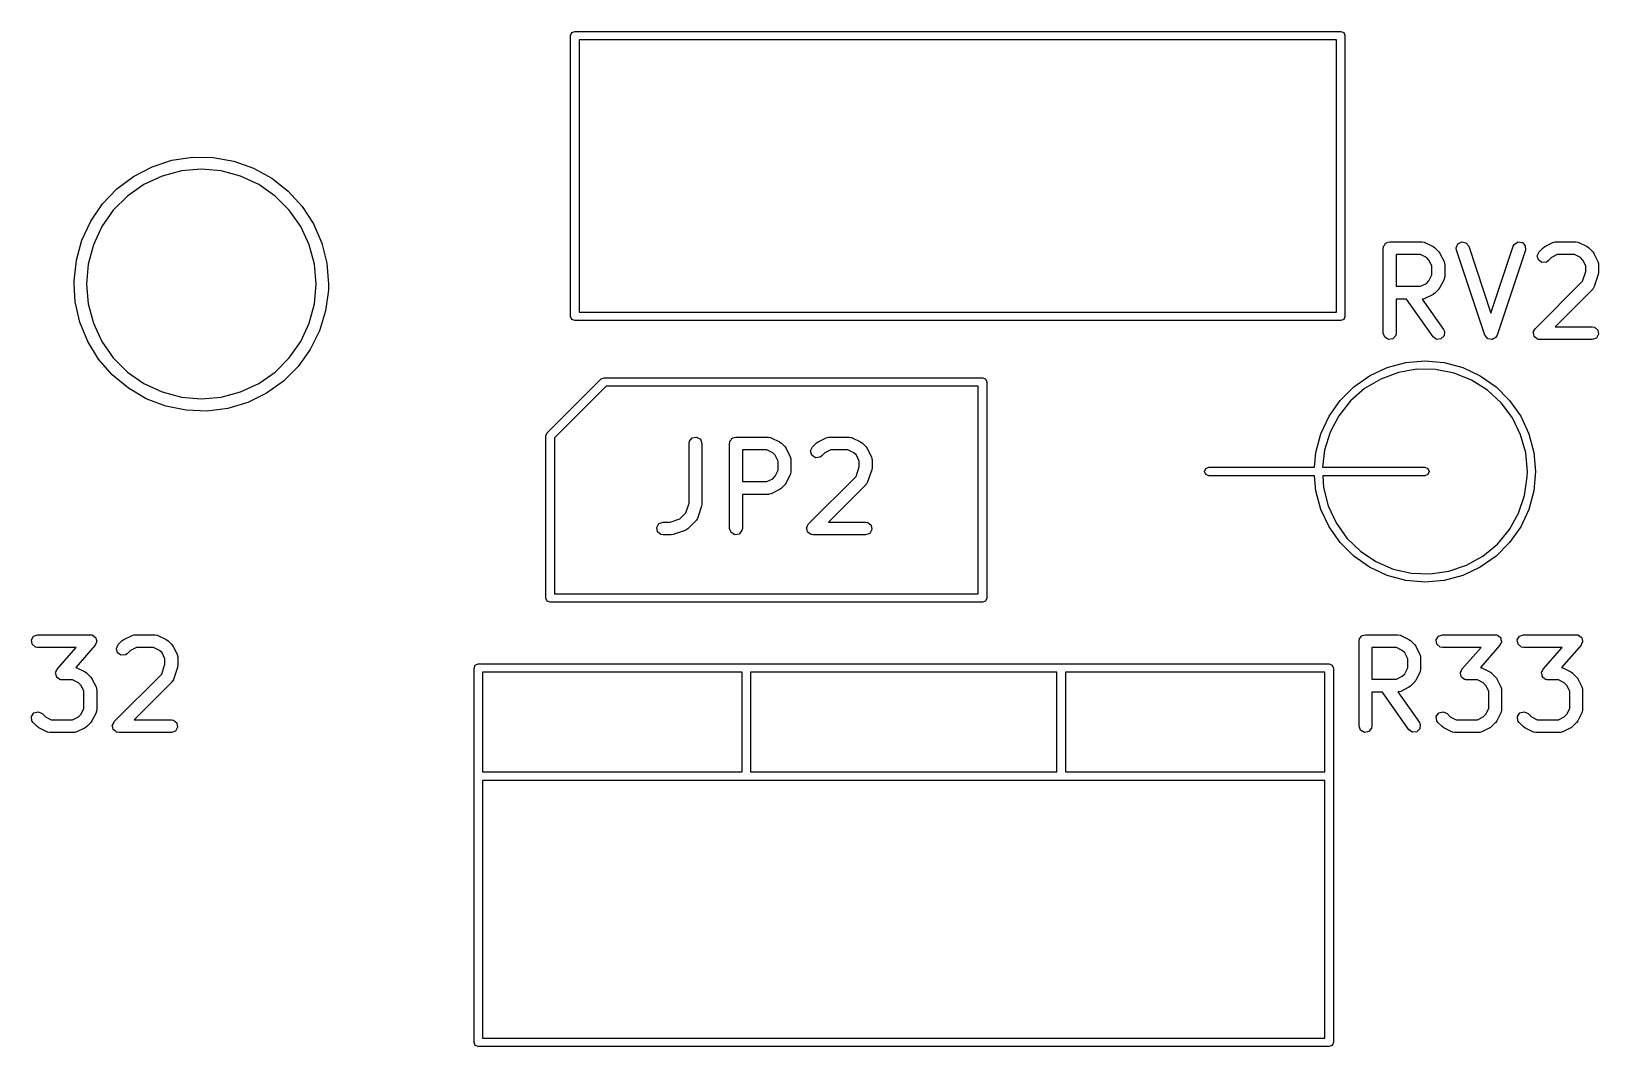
# Model space of a CAD drawing. Extents: x 10 to 287, y -200 to -10.
# Drawn here: x 48.51 to 66.93, y -58.83 to -46.9 of the extents above; entities that cross this region are included whole.
import ezdxf

# ---------------------------------------------------------------- set-up
doc = ezdxf.new("R2010")
doc.units = 0
doc.layers.add('BLACK', color=7, linetype='CONTINUOUS')

msp = doc.modelspace()

# ---------------------------------------------------------------- linework, layer by layer
at = {"layer": 'BLACK', "linetype": 'CONTINUOUS'}
for p, q in [((54.8489, -46.946), (54.8635, -46.9107)), ((54.8489, -50.246), (54.8489, -46.946)), ((54.8635, -46.9107), (54.8989, -46.896)), ((54.8989, -46.896), (63.8989, -46.896)), ((63.8989, -46.896), (63.9342, -46.9107)), ((63.9342, -46.9107), (63.9489, -46.946)), ((63.9489, -46.946), (63.9489, -50.246)), ((54.9489, -46.996), (54.9489, -50.196)), ((63.8489, -46.996), (54.9489, -46.996)), ((63.8489, -50.196), (63.8489, -46.996)), ((49.9296, -48.4879), (50.1624, -48.4118)), ((50.1624, -48.4118), (50.4046, -48.3748)), ((50.4046, -48.3748), (50.6495, -48.3778)), ((50.6495, -48.3778), (50.8907, -48.4207)), ((50.8907, -48.4207), (51.1217, -48.5025)), ((49.5164, -48.7482), (49.7123, -48.6011)), ((49.7123, -48.6011), (49.9296, -48.4879)), ((50.0471, -48.5974), (49.8338, -48.6969)), ((50.2744, -48.5365), (50.0471, -48.5974)), ((50.5089, -48.516), (50.2744, -48.5365)), ((50.7433, -48.5365), (50.5089, -48.516)), ((50.9706, -48.5974), (50.7433, -48.5365)), ((51.1839, -48.6969), (50.9706, -48.5974)), ((51.1217, -48.5025), (51.3361, -48.6209)), ((51.3361, -48.6209), (51.5284, -48.7727)), ((49.3471, -48.9253), (49.5164, -48.7482)), ((49.8338, -48.6969), (49.6411, -48.8319)), ((51.3767, -48.8319), (51.1839, -48.6969)), ((51.5284, -48.7727), (51.6933, -48.9539)), ((49.2091, -49.1276), (49.3471, -48.9253)), ((49.6411, -48.8319), (49.4747, -48.9983)), ((51.5431, -48.9983), (51.3767, -48.8319)), ((51.6933, -48.9539), (51.8263, -49.1596)), ((49.1059, -49.3499), (49.2091, -49.1276)), ((49.4747, -48.9983), (49.3397, -49.191)), ((51.678, -49.191), (51.5431, -48.9983)), ((51.8263, -49.1596), (51.924, -49.3843)), ((49.0404, -49.5859), (49.1059, -49.3499)), ((49.3397, -49.191), (49.2402, -49.4043)), ((51.7775, -49.4043), (51.678, -49.191)), ((49.2402, -49.4043), (49.1793, -49.6316)), ((51.8384, -49.6316), (51.7775, -49.4043)), ((51.924, -49.3843), (51.9837, -49.6219)), ((64.3998, -49.444), (64.4015, -49.4342)), ((64.3998, -50.444), (64.3998, -49.444)), ((64.4009, -49.4309), (64.4026, -49.4281)), ((64.4015, -49.4342), (64.4009, -49.4309)), ((64.4026, -49.4281), (64.4043, -49.4183)), ((64.4043, -49.4183), (64.4168, -49.4034)), ((64.4168, -49.4034), (64.4266, -49.3865)), ((64.4266, -49.3865), (64.4329, -49.3842)), ((64.4329, -49.3842), (64.4373, -49.379)), ((64.4373, -49.379), (64.4565, -49.3756)), ((64.4565, -49.3756), (64.4748, -49.369)), ((64.4748, -49.369), (64.8557, -49.369)), ((64.5498, -49.519), (64.5498, -49.8928)), ((64.838, -49.519), (64.5498, -49.519)), ((64.9065, -49.5532), (64.838, -49.519)), ((64.8557, -49.369), (64.8814, -49.3735)), ((64.8814, -49.3735), (64.8848, -49.3764)), ((64.8848, -49.3764), (64.8893, -49.3769)), ((64.8893, -49.3769), (64.9845, -49.4245)), ((64.9845, -49.4245), (65.0025, -49.4379)), ((65.0025, -49.4379), (65.004, -49.4386)), ((65.004, -49.4386), (65.0516, -49.4862)), ((65.0516, -49.4862), (65.0645, -49.5045)), ((65.0645, -49.5045), (65.0657, -49.5057)), ((65.0657, -49.5057), (65.1133, -49.6009)), ((65.2569, -49.4419), (65.2758, -49.3942)), ((65.2608, -49.4677), (65.2569, -49.4419)), ((65.5941, -50.4677), (65.2608, -49.4677)), ((65.2758, -49.3942), (65.3209, -49.3698)), ((65.3209, -49.3698), (65.3712, -49.3801)), ((65.3712, -49.3801), (65.4031, -49.4203)), ((65.4031, -49.4203), (65.6652, -50.2068)), ((65.6652, -50.2068), (65.9274, -49.4203)), ((66.0697, -49.4677), (65.7364, -50.4677)), ((65.9274, -49.4203), (65.9398, -49.3973)), ((65.9398, -49.3973), (65.9835, -49.3705)), ((65.9835, -49.3705), (66.0343, -49.378)), ((66.0343, -49.378), (66.0683, -49.4164)), ((66.0683, -49.4164), (66.0697, -49.4677)), ((66.2096, -49.5327), (66.2313, -49.4862)), ((66.2229, -49.5822), (66.2096, -49.5327)), ((66.2313, -49.4862), (66.2789, -49.4386)), ((66.2789, -49.4386), (66.2972, -49.4257)), ((66.2972, -49.4257), (66.2984, -49.4245)), ((66.2984, -49.4245), (66.3936, -49.3769)), ((66.4449, -49.519), (66.3763, -49.5532)), ((66.3936, -49.3769), (66.4186, -49.3695)), ((66.4186, -49.3695), (66.4229, -49.3705)), ((66.4229, -49.3705), (66.4272, -49.369)), ((66.4272, -49.369), (66.6652, -49.369)), ((66.6475, -49.519), (66.4449, -49.519)), ((66.7161, -49.5532), (66.6475, -49.519)), ((66.6652, -49.369), (66.6909, -49.3735)), ((66.6909, -49.3735), (66.6943, -49.3764)), ((66.6943, -49.3764), (66.6988, -49.3769)), ((66.6988, -49.3769), (66.794, -49.4245)), ((66.794, -49.4245), (66.812, -49.4379)), ((66.812, -49.4379), (66.8135, -49.4386)), ((66.8135, -49.4386), (66.8611, -49.4862)), ((66.8611, -49.4862), (66.874, -49.5045)), ((66.874, -49.5045), (66.8752, -49.5057)), ((66.8752, -49.5057), (66.9228, -49.6009)), ((49.0144, -49.8295), (49.0404, -49.5859)), ((49.1793, -49.6316), (49.1588, -49.866)), ((51.8589, -49.866), (51.8384, -49.6316)), ((51.9837, -49.6219), (52.0038, -49.866)), ((64.9369, -49.5836), (64.9065, -49.5532)), ((64.9712, -49.6522), (64.9369, -49.5836)), ((64.9712, -49.7596), (64.9712, -49.6522)), ((65.1133, -49.6009), (65.1207, -49.6259)), ((65.1207, -49.6259), (65.1197, -49.6302)), ((65.1197, -49.6302), (65.1212, -49.6344)), ((65.1212, -49.6344), (65.1212, -49.7773)), ((66.2649, -49.6117), (66.2229, -49.5822)), ((66.316, -49.6072), (66.2649, -49.6117)), ((66.3373, -49.5922), (66.316, -49.6072)), ((66.3763, -49.5532), (66.3373, -49.5922)), ((66.7465, -49.5836), (66.7161, -49.5532)), ((66.7426, -49.832), (66.7807, -49.7175)), ((66.7807, -49.6522), (66.7465, -49.5836)), ((66.7807, -49.7175), (66.7807, -49.6522)), ((66.9228, -49.6009), (66.9302, -49.6259)), ((66.9307, -49.7297), (66.9268, -49.7518)), ((66.9302, -49.6259), (66.9292, -49.6302)), ((66.9292, -49.6302), (66.9307, -49.6344)), ((66.9307, -49.6344), (66.9307, -49.7297)), ((49.0165, -49.866), (49.0144, -49.8295)), ((49.0285, -50.0741), (49.0165, -49.866)), ((49.1588, -49.866), (49.1793, -50.1005)), ((51.8384, -50.1005), (51.8589, -49.866)), ((52.0038, -49.866), (52.002, -49.9391)), ((64.5498, -49.8928), (64.838, -49.8928)), ((64.838, -49.8928), (64.9065, -49.8585)), ((64.9065, -49.8585), (64.9369, -49.8281)), ((64.9369, -49.8281), (64.9712, -49.7596)), ((65.0657, -49.9061), (65.0523, -49.9241)), ((65.1133, -49.8108), (65.0657, -49.9061)), ((65.1138, -49.8064), (65.1133, -49.8108)), ((65.1167, -49.803), (65.1138, -49.8064)), ((65.1212, -49.7773), (65.1167, -49.803)), ((66.1836, -50.3909), (66.7426, -49.832)), ((66.8793, -49.8963), (66.8669, -49.9192)), ((66.9269, -49.7534), (66.8793, -49.8963)), ((66.9268, -49.7518), (66.9269, -49.7534)), ((49.0824, -50.3131), (49.0285, -50.0741)), ((52.002, -49.9391), (51.97, -50.182)), ((64.6738, -50.0428), (64.5498, -50.0428)), ((64.5498, -50.0428), (64.5498, -50.444)), ((64.9848, -50.487), (64.6738, -50.0428)), ((64.8599, -50.0412), (64.8567, -50.0424)), ((64.8567, -50.0424), (65.1076, -50.401)), ((64.8643, -50.0423), (64.8599, -50.0412)), ((64.8893, -50.0349), (64.8643, -50.0423)), ((64.9845, -49.9872), (64.8893, -50.0349)), ((64.9856, -49.9861), (64.9845, -49.9872)), ((65.004, -49.9732), (64.9856, -49.9861)), ((65.0516, -49.9256), (65.004, -49.9732)), ((65.0523, -49.9241), (65.0516, -49.9256)), ((66.8611, -49.9256), (66.4177, -50.369)), ((66.863, -49.9215), (66.8611, -49.9256)), ((66.8669, -49.9192), (66.863, -49.9215)), ((49.1793, -50.1005), (49.2402, -50.3278)), ((51.7775, -50.3278), (51.8384, -50.1005)), ((51.97, -50.182), (51.8988, -50.4164)), ((54.8635, -50.2814), (54.8489, -50.246)), ((54.8989, -50.296), (54.8635, -50.2814)), ((54.9489, -50.196), (63.8489, -50.196)), ((63.9342, -50.2814), (63.8989, -50.296)), ((63.9489, -50.246), (63.9342, -50.2814)), ((49.1745, -50.5401), (49.0824, -50.3131)), ((49.2402, -50.3278), (49.3397, -50.5411)), ((51.678, -50.5411), (51.7775, -50.3278)), ((51.8988, -50.4164), (51.7902, -50.636)), ((63.8989, -50.296), (54.8989, -50.296)), ((64.4173, -50.4922), (64.3998, -50.444)), ((64.5498, -50.444), (64.5452, -50.4696)), ((65.1076, -50.401), (65.1186, -50.4246)), ((65.1186, -50.4246), (65.1142, -50.4757)), ((65.5954, -50.4694), (65.5941, -50.4677)), ((65.7364, -50.4677), (65.724, -50.4906)), ((66.162, -50.4374), (66.1634, -50.4343)), ((66.1678, -50.4592), (66.162, -50.4374)), ((66.1628, -50.4309), (66.1741, -50.4114)), ((66.1634, -50.4343), (66.1628, -50.4309)), ((66.1717, -50.4815), (66.1678, -50.4592)), ((66.1741, -50.4114), (66.1836, -50.3909)), ((66.4177, -50.369), (66.8557, -50.369)), ((66.8557, -50.369), (66.8814, -50.3735)), ((66.8814, -50.3735), (66.9207, -50.4065)), ((66.9296, -50.457), (66.9039, -50.5014)), ((66.9207, -50.4065), (66.9296, -50.457)), ((49.3025, -50.7489), (49.1745, -50.5401)), ((49.3397, -50.5411), (49.4747, -50.7338)), ((51.5431, -50.7338), (51.678, -50.5411)), ((51.7902, -50.636), (51.6473, -50.8349)), ((64.4617, -50.5178), (64.4173, -50.4922)), ((64.5123, -50.5089), (64.4617, -50.5178)), ((64.5452, -50.4696), (64.5123, -50.5089)), ((65.0268, -50.5164), (64.9848, -50.487)), ((65.0779, -50.5119), (65.0268, -50.5164)), ((65.1142, -50.4757), (65.0779, -50.5119)), ((65.5955, -50.4715), (65.5954, -50.4694)), ((65.6112, -50.4893), (65.5955, -50.4715)), ((65.626, -50.5079), (65.6112, -50.4893)), ((65.6281, -50.5083), (65.626, -50.5079)), ((65.6295, -50.5099), (65.6281, -50.5083)), ((65.653, -50.5134), (65.6295, -50.5099)), ((65.6762, -50.5182), (65.653, -50.5134)), ((65.6781, -50.5171), (65.6762, -50.5182)), ((65.6803, -50.5174), (65.6781, -50.5171)), ((65.7005, -50.505), (65.6803, -50.5174)), ((65.7214, -50.4937), (65.7005, -50.505)), ((65.7222, -50.4917), (65.7214, -50.4937)), ((65.724, -50.4906), (65.7222, -50.4917)), ((66.1744, -50.4837), (66.1717, -50.4815)), ((66.1752, -50.487), (66.1744, -50.4837)), ((66.1937, -50.4999), (66.1752, -50.487)), ((66.211, -50.5144), (66.1937, -50.4999)), ((66.2156, -50.5153), (66.211, -50.5144)), ((66.2173, -50.5164), (66.2156, -50.5153)), ((66.2206, -50.5161), (66.2173, -50.5164)), ((66.2367, -50.519), (66.2206, -50.5161)), ((66.8557, -50.519), (66.2367, -50.519)), ((66.9039, -50.5014), (66.8557, -50.519)), ((49.4629, -50.9341), (49.3025, -50.7489)), ((49.4747, -50.7338), (49.6411, -50.9002)), ((51.3767, -50.9002), (51.5431, -50.7338)), ((51.6473, -50.8349), (51.4738, -51.0078)), ((64.4442, -50.8484), (64.6631, -50.7897)), ((64.6631, -50.7897), (64.8889, -50.77)), ((64.8889, -50.77), (65.1146, -50.7897)), ((65.1146, -50.7897), (65.3335, -50.8484)), ((49.6514, -51.0906), (49.4629, -50.9341)), ((49.6411, -50.9002), (49.8338, -51.0352)), ((51.1839, -51.0352), (51.3767, -50.9002)), ((51.4738, -51.0078), (51.2743, -51.1501)), ((54.5742, -51.6164), (55.2092, -50.9814)), ((55.2092, -50.9814), (55.2446, -50.9668)), ((55.2446, -50.9668), (59.6896, -50.9668)), ((59.6896, -50.9668), (59.7249, -50.9814)), ((59.7249, -50.9814), (59.7396, -51.0168)), ((59.7396, -51.0168), (59.7396, -53.5568)), ((64.0532, -51.0741), (64.2389, -50.9442)), ((64.37, -50.9823), (64.1805, -51.095)), ((64.2389, -50.9442), (64.4442, -50.8484)), ((64.577, -50.9059), (64.37, -50.9823)), ((64.7943, -50.8686), (64.577, -50.9059)), ((65.0148, -50.8715), (64.7943, -50.8686)), ((65.2311, -50.9145), (65.0148, -50.8715)), ((65.436, -50.9962), (65.2311, -50.9145)), ((65.3335, -50.8484), (65.5389, -50.9442)), ((65.6225, -51.1139), (65.436, -50.9962)), ((65.5389, -50.9442), (65.7245, -51.0741)), ((49.8629, -51.2142), (49.6514, -51.0906)), ((49.8338, -51.0352), (50.0471, -51.1347)), ((50.0471, -51.1347), (50.2744, -51.1956)), ((50.2744, -51.1956), (50.5089, -51.2161)), ((50.5089, -51.2161), (50.7433, -51.1956)), ((50.7433, -51.1956), (50.9706, -51.1347)), ((50.9706, -51.1347), (51.1839, -51.0352)), ((51.2743, -51.1501), (51.0543, -51.2579)), ((55.2653, -51.0668), (54.6596, -51.6725)), ((59.6396, -51.0668), (55.2653, -51.0668)), ((59.6396, -53.5068), (59.6396, -51.0668)), ((63.893, -51.2344), (64.0532, -51.0741)), ((64.1805, -51.095), (64.0147, -51.2404)), ((65.7845, -51.2636), (65.6225, -51.1139)), ((65.7245, -51.0741), (65.8847, -51.2344)), ((50.0918, -51.3016), (49.8629, -51.2142)), ((50.3319, -51.3504), (50.0918, -51.3016)), ((50.5767, -51.3594), (50.3319, -51.3504)), ((50.8197, -51.3283), (50.5767, -51.3594)), ((51.0543, -51.2579), (50.8197, -51.3283)), ((63.763, -51.42), (63.893, -51.2344)), ((64.0147, -51.2404), (63.8781, -51.4136)), ((65.9164, -51.4403), (65.7845, -51.2636)), ((65.8847, -51.2344), (66.0147, -51.42)), ((63.6673, -51.6254), (63.763, -51.42)), ((63.8781, -51.4136), (63.7755, -51.6088)), ((66.014, -51.6381), (65.9164, -51.4403)), ((66.0147, -51.42), (66.1105, -51.6254)), ((54.5596, -51.6518), (54.5742, -51.6164)), ((54.5596, -53.5568), (54.5596, -51.6518)), ((54.6596, -51.6725), (54.6596, -53.5068)), ((56.2412, -51.7392), (56.2458, -51.7135)), ((56.2412, -52.4413), (56.2412, -51.7392)), ((56.2458, -51.7135), (56.2787, -51.6742)), ((56.2787, -51.6742), (56.3293, -51.6653)), ((56.3293, -51.6653), (56.3737, -51.691)), ((56.3737, -51.691), (56.3912, -51.7392)), ((56.3912, -51.7392), (56.3912, -52.4535)), ((56.7174, -51.7392), (56.7191, -51.7294)), ((56.7174, -52.7392), (56.7174, -51.7392)), ((56.7186, -51.7262), (56.7202, -51.7233)), ((56.7191, -51.7294), (56.7186, -51.7262)), ((56.7202, -51.7233), (56.7219, -51.7135)), ((56.7219, -51.7135), (56.7345, -51.6986)), ((56.7345, -51.6986), (56.7442, -51.6817)), ((56.7442, -51.6817), (56.7506, -51.6794)), ((56.7506, -51.6794), (56.7549, -51.6742)), ((56.7549, -51.6742), (56.7741, -51.6708)), ((56.7741, -51.6708), (56.7924, -51.6642)), ((56.7924, -51.6642), (57.1734, -51.6642)), ((57.1734, -51.6642), (57.199, -51.6687)), ((57.199, -51.6687), (57.2025, -51.6716)), ((57.2025, -51.6716), (57.2069, -51.6721)), ((57.2069, -51.6721), (57.3022, -51.7197)), ((57.3022, -51.7197), (57.3202, -51.7331)), ((57.3202, -51.7331), (57.3216, -51.7338)), ((57.3216, -51.7338), (57.3693, -51.7814)), ((57.6918, -51.7814), (57.7394, -51.7338)), ((57.7394, -51.7338), (57.7577, -51.7209)), ((57.7577, -51.7209), (57.7589, -51.7197)), ((57.7589, -51.7197), (57.8541, -51.6721)), ((57.8541, -51.6721), (57.8791, -51.6647)), ((57.8791, -51.6647), (57.8834, -51.6657)), ((57.8834, -51.6657), (57.8877, -51.6642)), ((57.8877, -51.6642), (58.1258, -51.6642)), ((58.1258, -51.6642), (58.1514, -51.6687)), ((58.1514, -51.6687), (58.1548, -51.6716)), ((58.1548, -51.6716), (58.1593, -51.6721)), ((58.1593, -51.6721), (58.2545, -51.7197)), ((58.2545, -51.7197), (58.2725, -51.7331)), ((58.2725, -51.7331), (58.274, -51.7338)), ((58.274, -51.7338), (58.3216, -51.7814)), ((63.6086, -51.8443), (63.6673, -51.6254)), ((63.7755, -51.6088), (63.7101, -51.8194)), ((66.0738, -51.8504), (66.014, -51.6381)), ((66.1105, -51.6254), (66.1691, -51.8443)), ((56.8674, -51.8142), (56.8674, -52.188)), ((57.1557, -51.8142), (56.8674, -51.8142)), ((57.2242, -51.8484), (57.1557, -51.8142)), ((57.2546, -51.8788), (57.2242, -51.8484)), ((57.2888, -51.9474), (57.2546, -51.8788)), ((57.3693, -51.7814), (57.3821, -51.7997)), ((57.3821, -51.7997), (57.3833, -51.8009)), ((57.3833, -51.8009), (57.4309, -51.8961)), ((57.4309, -51.8961), (57.4384, -51.9211)), ((57.4384, -51.9211), (57.4373, -51.9254)), ((57.4373, -51.9254), (57.4388, -51.9297)), ((57.4388, -51.9297), (57.4388, -52.0725)), ((57.6701, -51.8279), (57.6918, -51.7814)), ((57.6834, -51.8774), (57.6701, -51.8279)), ((57.7254, -51.9069), (57.6834, -51.8774)), ((57.7765, -51.9024), (57.7254, -51.9069)), ((57.7978, -51.8875), (57.7765, -51.9024)), ((57.8368, -51.8484), (57.7978, -51.8875)), ((57.9054, -51.8142), (57.8368, -51.8484)), ((58.108, -51.8142), (57.9054, -51.8142)), ((58.1766, -51.8484), (58.108, -51.8142)), ((58.207, -51.8788), (58.1766, -51.8484)), ((58.2412, -51.9474), (58.207, -51.8788)), ((58.3216, -51.7814), (58.3345, -51.7997)), ((58.3345, -51.7997), (58.3357, -51.8009)), ((58.3357, -51.8009), (58.3833, -51.8961)), ((58.3833, -51.8961), (58.3907, -51.9211)), ((58.3907, -51.9211), (58.3897, -51.9254)), ((58.3897, -51.9254), (58.3912, -51.9297)), ((58.3912, -51.9297), (58.3912, -52.0249)), ((63.5932, -52.02), (63.6086, -51.8443)), ((63.7101, -51.8194), (63.6863, -52.02)), ((66.094, -52.07), (66.0738, -51.8504)), ((66.1691, -51.8443), (66.1889, -52.07)), ((57.2242, -52.1537), (57.2546, -52.1233)), ((57.2546, -52.1233), (57.2888, -52.0548)), ((57.2888, -52.0548), (57.2888, -51.9474)), ((57.4309, -52.1061), (57.3833, -52.2013)), ((57.4314, -52.1016), (57.4309, -52.1061)), ((57.4343, -52.0982), (57.4314, -52.1016)), ((57.4388, -52.0725), (57.4343, -52.0982)), ((58.2031, -52.1272), (58.2412, -52.0127)), ((58.2412, -52.0127), (58.2412, -51.9474)), ((58.3874, -52.0486), (58.3398, -52.1915)), ((58.3912, -52.0249), (58.3873, -52.047)), ((58.3873, -52.047), (58.3874, -52.0486)), ((62.2989, -52.07), (62.3135, -52.0346)), ((62.3135, -52.1054), (62.2989, -52.07)), ((62.3135, -52.0346), (62.3489, -52.02)), ((62.3489, -52.12), (62.3135, -52.1054)), ((62.3489, -52.02), (63.5932, -52.02)), ((63.5932, -52.12), (62.3489, -52.12)), ((63.6086, -52.2957), (63.5932, -52.12)), ((63.6863, -52.02), (64.8889, -52.02)), ((64.8889, -52.12), (63.6895, -52.12)), ((63.6895, -52.12), (63.6986, -52.2585)), ((64.8889, -52.02), (64.9242, -52.0346)), ((64.9242, -52.1054), (64.8889, -52.12)), ((64.9242, -52.0346), (64.9389, -52.07)), ((64.9389, -52.07), (64.9242, -52.1054)), ((66.0924, -52.1331), (66.094, -52.07)), ((66.1889, -52.07), (66.1691, -52.2957)), ((56.8674, -52.188), (57.1557, -52.188)), ((57.1557, -52.188), (57.2242, -52.1537)), ((57.3022, -52.2825), (57.2069, -52.3301)), ((57.3033, -52.2813), (57.3022, -52.2825)), ((57.3216, -52.2684), (57.3033, -52.2813)), ((57.3693, -52.2208), (57.3216, -52.2684)), ((57.37, -52.2193), (57.3693, -52.2208)), ((57.3833, -52.2013), (57.37, -52.2193)), ((57.6441, -52.6861), (58.2031, -52.1272)), ((58.3216, -52.2208), (57.8782, -52.6642)), ((58.3235, -52.2167), (58.3216, -52.2208)), ((58.3274, -52.2144), (58.3235, -52.2167)), ((58.3398, -52.1915), (58.3274, -52.2144)), ((63.6673, -52.5146), (63.6086, -52.2957)), ((63.6986, -52.2585), (63.7528, -52.4723)), ((66.0607, -52.3513), (66.0924, -52.1331)), ((66.1691, -52.2957), (66.1105, -52.5146)), ((56.2031, -52.5558), (56.2412, -52.4413)), ((56.3874, -52.4772), (56.3398, -52.62)), ((56.3912, -52.4535), (56.3873, -52.4755)), ((56.3873, -52.4755), (56.3874, -52.4772)), ((57.1734, -52.338), (56.8674, -52.338)), ((56.8674, -52.338), (56.8674, -52.7392)), ((57.1776, -52.3365), (57.1734, -52.338)), ((57.1819, -52.3375), (57.1776, -52.3365)), ((57.2069, -52.3301), (57.1819, -52.3375)), ((63.7528, -52.4723), (63.8452, -52.6726)), ((65.9898, -52.5602), (66.0607, -52.3513)), ((55.8871, -52.6817), (55.9353, -52.6642)), ((55.9353, -52.6642), (56.0183, -52.6642)), ((56.0183, -52.6642), (56.1329, -52.626)), ((56.1329, -52.626), (56.2031, -52.5558)), ((56.3216, -52.6494), (56.2264, -52.7446)), ((56.3235, -52.6453), (56.3216, -52.6494)), ((56.3274, -52.6429), (56.3235, -52.6453)), ((56.3398, -52.62), (56.3274, -52.6429)), ((57.8782, -52.6642), (58.3162, -52.6642)), ((58.3162, -52.6642), (58.3419, -52.6687)), ((58.3419, -52.6687), (58.3812, -52.7017)), ((63.763, -52.72), (63.6673, -52.5146)), ((63.8452, -52.6726), (63.9725, -52.8527)), ((65.8821, -52.7526), (65.9898, -52.5602)), ((66.1105, -52.5146), (66.0147, -52.72)), ((55.8614, -52.7262), (55.8871, -52.6817)), ((55.8703, -52.7767), (55.8614, -52.7262)), ((55.9096, -52.8097), (55.8703, -52.7767)), ((55.9353, -52.8142), (55.9096, -52.8097)), ((56.0305, -52.8142), (55.9353, -52.8142)), ((56.0321, -52.8136), (56.0305, -52.8142)), ((56.0542, -52.8103), (56.0321, -52.8136)), ((56.1971, -52.7627), (56.0542, -52.8103)), ((56.2006, -52.7599), (56.1971, -52.7627)), ((56.2051, -52.7595), (56.2006, -52.7599)), ((56.2264, -52.7446), (56.2051, -52.7595)), ((56.735, -52.7874), (56.7174, -52.7392)), ((56.7794, -52.813), (56.735, -52.7874)), ((56.8299, -52.8041), (56.7794, -52.813)), ((56.8629, -52.7648), (56.8299, -52.8041)), ((56.8674, -52.7392), (56.8629, -52.7648)), ((57.6225, -52.7326), (57.6239, -52.7295)), ((57.6283, -52.7544), (57.6225, -52.7326)), ((57.6233, -52.7262), (57.6346, -52.7066)), ((57.6239, -52.7295), (57.6233, -52.7262)), ((57.6322, -52.7767), (57.6283, -52.7544)), ((57.6349, -52.7789), (57.6322, -52.7767)), ((57.6346, -52.7066), (57.6441, -52.6861)), ((57.6357, -52.7822), (57.6349, -52.7789)), ((57.6542, -52.7951), (57.6357, -52.7822)), ((57.6715, -52.8097), (57.6542, -52.7951)), ((57.6761, -52.8105), (57.6715, -52.8097)), ((57.6778, -52.8116), (57.6761, -52.8105)), ((57.6811, -52.8113), (57.6778, -52.8116)), ((57.6972, -52.8142), (57.6811, -52.8113)), ((58.3162, -52.8142), (57.6972, -52.8142)), ((58.3644, -52.7966), (58.3162, -52.8142)), ((58.3901, -52.7522), (58.3644, -52.7966)), ((58.3812, -52.7017), (58.3901, -52.7522)), ((63.893, -52.9056), (63.763, -52.72)), ((63.9725, -52.8527), (64.1304, -53.0066)), ((65.741, -52.9222), (65.8821, -52.7526)), ((66.0147, -52.72), (65.8847, -52.9056)), ((64.0532, -53.0659), (63.893, -52.9056)), ((64.1304, -53.0066), (64.3138, -53.1291)), ((65.5715, -53.0632), (65.741, -52.9222)), ((65.8847, -52.9056), (65.7245, -53.0659)), ((64.2389, -53.1958), (64.0532, -53.0659)), ((64.4442, -53.2916), (64.2389, -53.1958)), ((64.3138, -53.1291), (64.5165, -53.2162)), ((64.5165, -53.2162), (64.7316, -53.2648)), ((65.1702, -53.2418), (65.379, -53.171)), ((65.5389, -53.1958), (65.3335, -53.2916)), ((65.379, -53.171), (65.5715, -53.0632)), ((65.7245, -53.0659), (65.5389, -53.1958)), ((64.6631, -53.3502), (64.4442, -53.2916)), ((64.8889, -53.37), (64.6631, -53.3502)), ((64.7316, -53.2648), (64.9519, -53.2735)), ((65.1146, -53.3502), (64.8889, -53.37)), ((64.9519, -53.2735), (65.1702, -53.2418)), ((65.3335, -53.2916), (65.1146, -53.3502)), ((54.5742, -53.5922), (54.5596, -53.5568)), ((54.6096, -53.6068), (54.5742, -53.5922)), ((54.6596, -53.5068), (59.6396, -53.5068)), ((59.7249, -53.5922), (59.6896, -53.6068)), ((59.7396, -53.5568), (59.7249, -53.5922)), ((59.6896, -53.6068), (54.6096, -53.6068)), ((48.5116, -54.0494), (48.5373, -54.0049)), ((48.5205, -54.0999), (48.5116, -54.0494)), ((48.5598, -54.1329), (48.5205, -54.0999)), ((48.5373, -54.0049), (48.5855, -53.9874)), ((48.5855, -54.1374), (48.5598, -54.1329)), ((48.5855, -53.9874), (49.2045, -53.9874)), ((49.0392, -54.1374), (48.5855, -54.1374)), ((48.8147, -54.3939), (49.0392, -54.1374)), ((49.261, -54.1118), (49.0335, -54.3718)), ((49.2045, -53.9874), (49.2156, -53.9893)), ((49.2156, -53.9893), (49.2191, -53.9888)), ((49.2191, -53.9888), (49.2217, -53.9904)), ((49.2217, -53.9904), (49.2302, -53.9919)), ((49.2302, -53.9919), (49.2457, -54.0049)), ((49.2457, -54.0049), (49.263, -54.0154)), ((49.2683, -54.0929), (49.261, -54.1118)), ((49.263, -54.0154), (49.2649, -54.021)), ((49.2649, -54.021), (49.2695, -54.0249)), ((49.2784, -54.0754), (49.2683, -54.0929)), ((49.2695, -54.0249), (49.273, -54.0448)), ((49.273, -54.0448), (49.2795, -54.0639)), ((49.2795, -54.0639), (49.2773, -54.0695)), ((49.2773, -54.0695), (49.2784, -54.0754)), ((49.5108, -54.1511), (49.5324, -54.1046)), ((49.524, -54.2006), (49.5108, -54.1511)), ((49.5324, -54.1046), (49.5801, -54.057)), ((49.5801, -54.057), (49.5984, -54.0441)), ((49.5984, -54.0441), (49.5996, -54.0429)), ((49.5996, -54.0429), (49.6948, -53.9953)), ((49.746, -54.1374), (49.6775, -54.1716)), ((49.6948, -53.9953), (49.7198, -53.9879)), ((49.7198, -53.9879), (49.7241, -53.9889)), ((49.7241, -53.9889), (49.7283, -53.9874)), ((49.7283, -53.9874), (49.9664, -53.9874)), ((49.9487, -54.1374), (49.746, -54.1374)), ((50.0172, -54.1716), (49.9487, -54.1374)), ((49.9664, -53.9874), (49.9921, -53.9919)), ((49.9921, -53.9919), (49.9955, -53.9948)), ((49.9955, -53.9948), (50, -53.9953)), ((50, -53.9953), (50.0952, -54.0429)), ((50.0952, -54.0429), (50.1132, -54.0563)), ((50.1132, -54.0563), (50.1147, -54.057)), ((50.1147, -54.057), (50.1623, -54.1046)), ((50.1623, -54.1046), (50.1752, -54.123)), ((50.1752, -54.123), (50.1764, -54.1241)), ((50.1764, -54.1241), (50.224, -54.2193)), ((64.1157, -54.0624), (64.1174, -54.0526)), ((64.1157, -55.0624), (64.1157, -54.0624)), ((64.1169, -54.0494), (64.1185, -54.0465)), ((64.1174, -54.0526), (64.1169, -54.0494)), ((64.1185, -54.0465), (64.1202, -54.0367)), ((64.1202, -54.0367), (64.1328, -54.0218)), ((64.1328, -54.0218), (64.1425, -54.0049)), ((64.1425, -54.0049), (64.1489, -54.0026)), ((64.1489, -54.0026), (64.1532, -53.9974)), ((64.1532, -53.9974), (64.1724, -53.994)), ((64.1724, -53.994), (64.1907, -53.9874)), ((64.1907, -53.9874), (64.5717, -53.9874)), ((64.2657, -54.1374), (64.2657, -54.5112)), ((64.554, -54.1374), (64.2657, -54.1374)), ((64.6225, -54.1716), (64.554, -54.1374)), ((64.5717, -53.9874), (64.5973, -53.9919)), ((64.5973, -53.9919), (64.6008, -53.9948)), ((64.6008, -53.9948), (64.6052, -53.9953)), ((64.6052, -53.9953), (64.7004, -54.0429)), ((64.7004, -54.0429), (64.7185, -54.0563)), ((64.7185, -54.0563), (64.7199, -54.057)), ((64.7199, -54.057), (64.7676, -54.1046)), ((64.7676, -54.1046), (64.7804, -54.123)), ((64.7804, -54.123), (64.7816, -54.1241)), ((64.7816, -54.1241), (64.8292, -54.2193)), ((65.0216, -54.0494), (65.0473, -54.0049)), ((65.0305, -54.0999), (65.0216, -54.0494)), ((65.0698, -54.1329), (65.0305, -54.0999)), ((65.0473, -54.0049), (65.0955, -53.9874)), ((65.0955, -54.1374), (65.0698, -54.1329)), ((65.0955, -53.9874), (65.7145, -53.9874)), ((65.5492, -54.1374), (65.0955, -54.1374)), ((65.3247, -54.3939), (65.5492, -54.1374)), ((65.771, -54.1118), (65.5435, -54.3718)), ((65.7145, -53.9874), (65.7256, -53.9893)), ((65.7256, -53.9893), (65.7291, -53.9888)), ((65.7291, -53.9888), (65.7317, -53.9904)), ((65.7317, -53.9904), (65.7402, -53.9919)), ((65.7402, -53.9919), (65.7557, -54.0049)), ((65.7557, -54.0049), (65.773, -54.0154)), ((65.7783, -54.0929), (65.771, -54.1118)), ((65.773, -54.0154), (65.7749, -54.021)), ((65.7749, -54.021), (65.7795, -54.0249)), ((65.7884, -54.0754), (65.7783, -54.0929)), ((65.7795, -54.0249), (65.783, -54.0448)), ((65.783, -54.0448), (65.7895, -54.0639)), ((65.7895, -54.0639), (65.7873, -54.0695)), ((65.7873, -54.0695), (65.7884, -54.0754)), ((65.974, -54.0494), (65.9996, -54.0049)), ((65.9829, -54.0999), (65.974, -54.0494)), ((66.0222, -54.1329), (65.9829, -54.0999)), ((65.9996, -54.0049), (66.0479, -53.9874)), ((66.0479, -54.1374), (66.0222, -54.1329)), ((66.0479, -53.9874), (66.6669, -53.9874)), ((66.5016, -54.1374), (66.0479, -54.1374)), ((66.2771, -54.3939), (66.5016, -54.1374)), ((66.7233, -54.1118), (66.4959, -54.3718)), ((66.6669, -53.9874), (66.678, -53.9893)), ((66.678, -53.9893), (66.6815, -53.9888)), ((66.6815, -53.9888), (66.6841, -53.9904)), ((66.6841, -53.9904), (66.6926, -53.9919)), ((66.6926, -53.9919), (66.708, -54.0049)), ((66.708, -54.0049), (66.7253, -54.0154)), ((66.7307, -54.0929), (66.7233, -54.1118)), ((66.7253, -54.0154), (66.7273, -54.021)), ((66.7273, -54.021), (66.7319, -54.0249)), ((66.7408, -54.0754), (66.7307, -54.0929)), ((66.7319, -54.0249), (66.7354, -54.0448)), ((66.7354, -54.0448), (66.7419, -54.0639)), ((66.7419, -54.0639), (66.7397, -54.0695)), ((66.7397, -54.0695), (66.7408, -54.0754)), ((49.5661, -54.2301), (49.524, -54.2006)), ((49.6172, -54.2256), (49.5661, -54.2301)), ((49.6385, -54.2107), (49.6172, -54.2256)), ((49.6775, -54.1716), (49.6385, -54.2107)), ((50.0476, -54.202), (50.0172, -54.1716)), ((50.0437, -54.4504), (50.0819, -54.3359)), ((50.0819, -54.2706), (50.0476, -54.202)), ((50.0819, -54.3359), (50.0819, -54.2706)), ((50.224, -54.2193), (50.2314, -54.2443)), ((50.2314, -54.2443), (50.2304, -54.2486)), ((50.2304, -54.2486), (50.2319, -54.2529)), ((50.2319, -54.2529), (50.2319, -54.3481)), ((53.7285, -54.3443), (53.7639, -54.3296)), ((53.7639, -54.3296), (63.7639, -54.3296)), ((63.7639, -54.3296), (63.7992, -54.3443)), ((64.6529, -54.202), (64.6225, -54.1716)), ((64.6871, -54.2706), (64.6529, -54.202)), ((64.6871, -54.378), (64.6871, -54.2706)), ((64.8292, -54.2193), (64.8366, -54.2443)), ((64.8366, -54.2443), (64.8356, -54.2486)), ((64.8356, -54.2486), (64.8371, -54.2529)), ((64.8371, -54.2529), (64.8371, -54.3957)), ((48.7962, -54.4418), (48.7984, -54.4362)), ((48.8027, -54.4609), (48.7962, -54.4418)), ((48.7973, -54.4303), (48.8074, -54.4128)), ((48.7984, -54.4362), (48.7973, -54.4303)), ((48.8062, -54.4808), (48.8027, -54.4609)), ((48.8108, -54.4847), (48.8062, -54.4808)), ((48.8074, -54.4128), (48.8147, -54.3939)), ((48.8128, -54.4903), (48.8108, -54.4847)), ((48.83, -54.5008), (48.8128, -54.4903)), ((48.8455, -54.5138), (48.83, -54.5008)), ((48.854, -54.5153), (48.8455, -54.5138)), ((48.8566, -54.5169), (48.854, -54.5153)), ((48.8601, -54.5164), (48.8566, -54.5169)), ((48.8712, -54.5183), (48.8601, -54.5164)), ((48.9963, -54.5183), (48.8712, -54.5183)), ((49.0649, -54.5526), (48.9963, -54.5183)), ((49.0335, -54.3718), (49.0397, -54.3729)), ((49.0397, -54.3729), (49.0431, -54.3757)), ((49.0431, -54.3757), (49.0476, -54.3763)), ((49.0476, -54.3763), (49.1428, -54.4239)), ((49.1428, -54.4239), (49.1608, -54.4372)), ((49.1608, -54.4372), (49.1623, -54.4379)), ((49.1623, -54.4379), (49.2099, -54.4855)), ((49.2099, -54.4855), (49.2228, -54.5039)), ((49.2228, -54.5039), (49.224, -54.505)), ((49.224, -54.505), (49.2716, -54.6003)), ((49.4848, -55.0093), (50.0437, -54.4504)), ((50.1804, -54.5147), (50.168, -54.5376)), ((50.2281, -54.3718), (50.1804, -54.5147)), ((50.2319, -54.3481), (50.228, -54.3702)), ((50.228, -54.3702), (50.2281, -54.3718)), ((53.7139, -54.3796), (53.7285, -54.3443)), ((53.7139, -58.7796), (53.7139, -54.3796)), ((53.8139, -54.4296), (53.8139, -55.5996)), ((56.8639, -54.4296), (53.8139, -54.4296)), ((56.8639, -55.5996), (56.8639, -54.4296)), ((56.9639, -54.4296), (56.9639, -55.5996)), ((60.5639, -54.4296), (56.9639, -54.4296)), ((60.5639, -55.5996), (60.5639, -54.4296)), ((60.6639, -54.4296), (60.6639, -55.5996)), ((63.7139, -54.4296), (60.6639, -54.4296)), ((63.7139, -55.5996), (63.7139, -54.4296)), ((63.7992, -54.3443), (63.8139, -54.3796)), ((63.8139, -54.3796), (63.8139, -58.7796)), ((64.2657, -54.5112), (64.554, -54.5112)), ((64.554, -54.5112), (64.6225, -54.4769)), ((64.6225, -54.4769), (64.6529, -54.4465)), ((64.6529, -54.4465), (64.6871, -54.378)), ((64.8292, -54.4293), (64.7816, -54.5245)), ((64.8297, -54.4248), (64.8292, -54.4293)), ((64.8326, -54.4214), (64.8297, -54.4248)), ((64.8371, -54.3957), (64.8326, -54.4214)), ((65.3062, -54.4418), (65.3084, -54.4362)), ((65.3127, -54.4609), (65.3062, -54.4418)), ((65.3073, -54.4303), (65.3174, -54.4128)), ((65.3084, -54.4362), (65.3073, -54.4303)), ((65.3162, -54.4808), (65.3127, -54.4609)), ((65.3208, -54.4847), (65.3162, -54.4808)), ((65.3174, -54.4128), (65.3247, -54.3939)), ((65.3228, -54.4903), (65.3208, -54.4847)), ((65.34, -54.5008), (65.3228, -54.4903)), ((65.3555, -54.5138), (65.34, -54.5008)), ((65.364, -54.5153), (65.3555, -54.5138)), ((65.3666, -54.5169), (65.364, -54.5153)), ((65.3701, -54.5164), (65.3666, -54.5169)), ((65.3812, -54.5183), (65.3701, -54.5164)), ((65.5063, -54.5183), (65.3812, -54.5183)), ((65.5749, -54.5526), (65.5063, -54.5183)), ((65.5435, -54.3718), (65.5497, -54.3729)), ((65.5497, -54.3729), (65.5531, -54.3757)), ((65.5531, -54.3757), (65.5576, -54.3763)), ((65.5576, -54.3763), (65.6528, -54.4239)), ((65.6528, -54.4239), (65.6708, -54.4372)), ((65.6708, -54.4372), (65.6723, -54.4379)), ((65.6723, -54.4379), (65.7199, -54.4855)), ((65.7199, -54.4855), (65.7328, -54.5039)), ((65.7328, -54.5039), (65.734, -54.505)), ((65.734, -54.505), (65.7816, -54.6003)), ((66.2586, -54.4418), (66.2607, -54.4362)), ((66.2651, -54.4609), (66.2586, -54.4418)), ((66.2597, -54.4303), (66.2698, -54.4128)), ((66.2607, -54.4362), (66.2597, -54.4303)), ((66.2686, -54.4808), (66.2651, -54.4609)), ((66.2732, -54.4847), (66.2686, -54.4808)), ((66.2698, -54.4128), (66.2771, -54.3939)), ((66.2751, -54.4903), (66.2732, -54.4847)), ((66.2924, -54.5008), (66.2751, -54.4903)), ((66.3079, -54.5138), (66.2924, -54.5008)), ((66.3164, -54.5153), (66.3079, -54.5138)), ((66.319, -54.5169), (66.3164, -54.5153)), ((66.3225, -54.5164), (66.319, -54.5169)), ((66.3336, -54.5183), (66.3225, -54.5164)), ((66.4587, -54.5183), (66.3336, -54.5183)), ((66.5272, -54.5526), (66.4587, -54.5183)), ((66.4959, -54.3718), (66.5021, -54.3729)), ((66.5021, -54.3729), (66.5055, -54.3757)), ((66.5055, -54.3757), (66.51, -54.3763)), ((66.51, -54.3763), (66.6052, -54.4239)), ((66.6052, -54.4239), (66.6232, -54.4372)), ((66.6232, -54.4372), (66.6247, -54.4379)), ((66.6247, -54.4379), (66.6723, -54.4855)), ((66.6723, -54.4855), (66.6852, -54.5039)), ((66.6852, -54.5039), (66.6864, -54.505)), ((66.6864, -54.505), (66.734, -54.6003)), ((49.0953, -54.583), (49.0649, -54.5526)), ((49.1295, -54.6515), (49.0953, -54.583)), ((49.1295, -54.8542), (49.1295, -54.6515)), ((49.2716, -54.6003), (49.279, -54.6252)), ((49.279, -54.6252), (49.278, -54.6296)), ((49.278, -54.6296), (49.2795, -54.6338)), ((49.2795, -54.6338), (49.2795, -54.8719)), ((50.1623, -54.544), (49.7189, -54.9874)), ((50.1642, -54.5399), (50.1623, -54.544)), ((50.168, -54.5376), (50.1642, -54.5399)), ((64.3898, -54.6612), (64.2657, -54.6612)), ((64.2657, -54.6612), (64.2657, -55.0624)), ((64.7007, -55.1054), (64.3898, -54.6612)), ((64.5759, -54.6597), (64.5726, -54.6608)), ((64.5726, -54.6608), (64.8236, -55.0194)), ((64.5802, -54.6607), (64.5759, -54.6597)), ((64.6052, -54.6533), (64.5802, -54.6607)), ((64.7004, -54.6057), (64.6052, -54.6533)), ((64.7016, -54.6045), (64.7004, -54.6057)), ((64.7199, -54.5916), (64.7016, -54.6045)), ((64.7676, -54.544), (64.7199, -54.5916)), ((64.7682, -54.5425), (64.7676, -54.544)), ((64.7816, -54.5245), (64.7682, -54.5425)), ((65.6053, -54.583), (65.5749, -54.5526)), ((65.6395, -54.6515), (65.6053, -54.583)), ((65.6395, -54.8542), (65.6395, -54.6515)), ((65.7816, -54.6003), (65.789, -54.6252)), ((65.789, -54.6252), (65.788, -54.6296)), ((65.788, -54.6296), (65.7895, -54.6338)), ((65.7895, -54.6338), (65.7895, -54.8719)), ((66.5576, -54.583), (66.5272, -54.5526)), ((66.5919, -54.6515), (66.5576, -54.583)), ((66.5919, -54.8542), (66.5919, -54.6515)), ((66.734, -54.6003), (66.7414, -54.6252)), ((66.7414, -54.6252), (66.7404, -54.6296)), ((66.7404, -54.6296), (66.7419, -54.6338)), ((66.7419, -54.6338), (66.7419, -54.8719)), ((49.0953, -54.9227), (49.1295, -54.8542)), ((49.2795, -54.8719), (49.275, -54.8976)), ((65.6053, -54.9227), (65.6395, -54.8542)), ((65.7895, -54.8719), (65.785, -54.8976)), ((66.5576, -54.9227), (66.5919, -54.8542)), ((66.7419, -54.8719), (66.7374, -54.8976)), ((48.513, -54.9477), (48.5425, -54.9057)), ((48.5175, -54.9988), (48.513, -54.9477)), ((48.5324, -55.0202), (48.5175, -54.9988)), ((48.5801, -55.0678), (48.5324, -55.0202)), ((48.5425, -54.9057), (48.592, -54.8924)), ((48.5815, -55.0685), (48.5801, -55.0678)), ((48.5996, -55.0818), (48.5815, -55.0685)), ((48.592, -54.8924), (48.6385, -54.9141)), ((48.6385, -54.9141), (48.6775, -54.9531)), ((48.6775, -54.9531), (48.746, -54.9874)), ((48.746, -54.9874), (48.9963, -54.9874)), ((48.9963, -54.9874), (49.0649, -54.9531)), ((49.0649, -54.9531), (49.0953, -54.9227)), ((49.1623, -55.0678), (49.144, -55.0807)), ((49.2099, -55.0202), (49.1623, -55.0678)), ((49.2106, -55.0187), (49.2099, -55.0202)), ((49.224, -55.0007), (49.2106, -55.0187)), ((49.2716, -54.9054), (49.224, -55.0007)), ((49.2721, -54.901), (49.2716, -54.9054)), ((49.275, -54.8976), (49.2721, -54.901)), ((49.4631, -55.0558), (49.4646, -55.0527)), ((49.469, -55.0776), (49.4631, -55.0558)), ((49.464, -55.0494), (49.4753, -55.0298)), ((49.4646, -55.0527), (49.464, -55.0494)), ((49.4753, -55.0298), (49.4848, -55.0093)), ((49.7189, -54.9874), (50.1569, -54.9874)), ((50.1569, -54.9874), (50.1826, -54.9919)), ((50.1826, -54.9919), (50.2219, -55.0249)), ((50.2219, -55.0249), (50.2308, -55.0754)), ((64.1333, -55.1106), (64.1157, -55.0624)), ((64.2657, -55.0624), (64.2612, -55.088)), ((64.8236, -55.0194), (64.8346, -55.043)), ((64.8346, -55.043), (64.8301, -55.0941)), ((65.023, -54.9477), (65.0525, -54.9057)), ((65.0275, -54.9988), (65.023, -54.9477)), ((65.0424, -55.0202), (65.0275, -54.9988)), ((65.0901, -55.0678), (65.0424, -55.0202)), ((65.0525, -54.9057), (65.102, -54.8924)), ((65.0915, -55.0685), (65.0901, -55.0678)), ((65.1096, -55.0818), (65.0915, -55.0685)), ((65.102, -54.8924), (65.1485, -54.9141)), ((65.1485, -54.9141), (65.1875, -54.9531)), ((65.1875, -54.9531), (65.256, -54.9874)), ((65.256, -54.9874), (65.5063, -54.9874)), ((65.5063, -54.9874), (65.5749, -54.9531)), ((65.5749, -54.9531), (65.6053, -54.9227)), ((65.6723, -55.0678), (65.654, -55.0807)), ((65.7199, -55.0202), (65.6723, -55.0678)), ((65.7206, -55.0187), (65.7199, -55.0202)), ((65.734, -55.0007), (65.7206, -55.0187)), ((65.7816, -54.9054), (65.734, -55.0007)), ((65.7821, -54.901), (65.7816, -54.9054)), ((65.785, -54.8976), (65.7821, -54.901)), ((65.9754, -54.9477), (66.0048, -54.9057)), ((65.9799, -54.9988), (65.9754, -54.9477)), ((65.9948, -55.0202), (65.9799, -54.9988)), ((66.0424, -55.0678), (65.9948, -55.0202)), ((66.0048, -54.9057), (66.0544, -54.8924)), ((66.0439, -55.0685), (66.0424, -55.0678)), ((66.0619, -55.0818), (66.0439, -55.0685)), ((66.0544, -54.8924), (66.1009, -54.9141)), ((66.1009, -54.9141), (66.1399, -54.9531)), ((66.1399, -54.9531), (66.2084, -54.9874)), ((66.2084, -54.9874), (66.4587, -54.9874)), ((66.4587, -54.9874), (66.5272, -54.9531)), ((66.5272, -54.9531), (66.5576, -54.9227)), ((66.6247, -55.0678), (66.6063, -55.0807)), ((66.6723, -55.0202), (66.6247, -55.0678)), ((66.673, -55.0187), (66.6723, -55.0202)), ((66.6864, -55.0007), (66.673, -55.0187)), ((66.734, -54.9054), (66.6864, -55.0007)), ((66.7345, -54.901), (66.734, -54.9054)), ((66.7374, -54.8976), (66.7345, -54.901)), ((48.6948, -55.1295), (48.5996, -55.0818)), ((48.6992, -55.13), (48.6948, -55.1295)), ((48.7027, -55.1329), (48.6992, -55.13)), ((48.7283, -55.1374), (48.7027, -55.1329)), ((49.014, -55.1374), (48.7283, -55.1374)), ((49.0183, -55.1358), (49.014, -55.1374)), ((49.0226, -55.1369), (49.0183, -55.1358)), ((49.0476, -55.1295), (49.0226, -55.1369)), ((49.1428, -55.0818), (49.0476, -55.1295)), ((49.144, -55.0807), (49.1428, -55.0818)), ((49.4729, -55.0999), (49.469, -55.0776)), ((49.4755, -55.1021), (49.4729, -55.0999)), ((49.4764, -55.1054), (49.4755, -55.1021)), ((49.4949, -55.1183), (49.4764, -55.1054)), ((49.5122, -55.1329), (49.4949, -55.1183)), ((49.5168, -55.1337), (49.5122, -55.1329)), ((49.5184, -55.1348), (49.5168, -55.1337)), ((49.5217, -55.1345), (49.5184, -55.1348)), ((49.5379, -55.1374), (49.5217, -55.1345)), ((50.1569, -55.1374), (49.5379, -55.1374)), ((50.2051, -55.1198), (50.1569, -55.1374)), ((50.2308, -55.0754), (50.2051, -55.1198)), ((64.1777, -55.1362), (64.1333, -55.1106)), ((64.2282, -55.1273), (64.1777, -55.1362)), ((64.2612, -55.088), (64.2282, -55.1273)), ((64.7427, -55.1348), (64.7007, -55.1054)), ((64.7938, -55.1304), (64.7427, -55.1348)), ((64.8301, -55.0941), (64.7938, -55.1304)), ((65.2048, -55.1295), (65.1096, -55.0818)), ((65.2092, -55.13), (65.2048, -55.1295)), ((65.2127, -55.1329), (65.2092, -55.13)), ((65.2383, -55.1374), (65.2127, -55.1329)), ((65.524, -55.1374), (65.2383, -55.1374)), ((65.5283, -55.1358), (65.524, -55.1374)), ((65.5326, -55.1369), (65.5283, -55.1358)), ((65.5576, -55.1295), (65.5326, -55.1369)), ((65.6528, -55.0818), (65.5576, -55.1295)), ((65.654, -55.0807), (65.6528, -55.0818)), ((66.1572, -55.1295), (66.0619, -55.0818)), ((66.1616, -55.13), (66.1572, -55.1295)), ((66.1651, -55.1329), (66.1616, -55.13)), ((66.1907, -55.1374), (66.1651, -55.1329)), ((66.4764, -55.1374), (66.1907, -55.1374)), ((66.4806, -55.1358), (66.4764, -55.1374)), ((66.485, -55.1369), (66.4806, -55.1358)), ((66.51, -55.1295), (66.485, -55.1369)), ((66.6052, -55.0818), (66.51, -55.1295)), ((66.6063, -55.0807), (66.6052, -55.0818)), ((53.8139, -55.5996), (56.8639, -55.5996)), ((56.9639, -55.5996), (60.5639, -55.5996)), ((60.6639, -55.5996), (63.7139, -55.5996)), ((63.7139, -55.6996), (53.8139, -55.6996)), ((53.8139, -55.6996), (53.8139, -58.7296)), ((63.7139, -58.7296), (63.7139, -55.6996)), ((53.8139, -58.7296), (63.7139, -58.7296)), ((53.7285, -58.815), (53.7139, -58.7796)), ((53.7639, -58.8296), (53.7285, -58.815)), ((63.7639, -58.8296), (53.7639, -58.8296)), ((63.7992, -58.815), (63.7639, -58.8296)), ((63.8139, -58.7796), (63.7992, -58.815))]:
    msp.add_line(p, q, dxfattribs=at)

doc.saveas('drawing.dxf')
